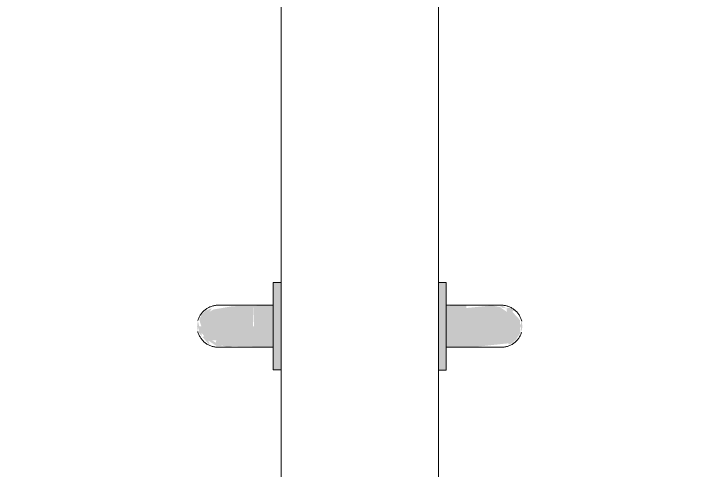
# Model space of a CAD drawing. Header units: inches. Extents: x 20478 to 36684, y -248 to 750.
# Drawn here: x 27482.56 to 27506.69, y 27.85 to 44.17 of the extents above; entities that cross this region are included whole.
import ezdxf

# ---------------------------------------------------------------- set-up
doc = ezdxf.new("R2010")
doc.units = ezdxf.units.IN
doc.header["$MEASUREMENT"] = 0
for name, color, linetype, lineweight in [('G-ANNO-TEXT', 231, 'Continuous', 9), ('I-WALL', 2, 'Continuous', 13), ('Q-SPCQ', 91, 'Continuous', 9)]:
    doc.layers.add(name, color=color, linetype=linetype, lineweight=lineweight)

# ---------------------------------------------------------------- blocks, each defined once
blk = doc.blocks.new('817_Grab_Bars - 8170-001240-25748-Elevation - South')
at = {"layer": 'Q-SPCQ'}
for points in [[(25349.421, 31.438), (25349.703, 31.438), (25349.703, 34.563), (25349.421, 34.563), (25349.421, 31.542)], [(25349.421, 33), (25349.421, 33.75), (25348.703, 33.724), (25348.737, 33)], [(25348.703, 32.25), (25349.421, 32.276), (25349.421, 33), (25348.703, 33), (25348.703, 32.276)]]:
    blk.add_hatch(color=9, dxfattribs=at).paths.add_polyline_path(points, flags=0)
h = blk.add_hatch(color=9, dxfattribs=at)
h.paths.add_polyline_path([(25348.703, 33), (25348.703, 33.724), (25347.98, 33.716), (25347.299, 33.601), (25347.149, 33.52), (25347.232, 33.644), (25346.999, 33.553), (25346.857, 33.416), (25346.782, 33.225), (25346.855, 33), (25348.476, 33)], flags=0)
h.paths.add_polyline_path([(25346.703, 33), (25346.779, 33), (25346.728, 33.194)], flags=0)
h = blk.add_hatch(color=9, dxfattribs=at)
h.paths.add_polyline_path([(25346.775, 33), (25346.703, 33), (25346.728, 32.806), (25346.772, 32.986)], flags=0)
h.paths.add_polyline_path([(25346.878, 32.604), (25346.861, 32.767), (25346.956, 32.642)], flags=0)
h.paths.add_polyline_path([(25347.806, 32.254), (25347.964, 32.293), (25348.703, 32.276), (25348.703, 33), (25346.775, 33), (25346.772, 32.764), (25347.098, 32.38), (25347.153, 32.378), (25347.098, 32.491), (25347.397, 32.293), (25347.623, 32.303)], flags=0)
h.paths.add_polyline_path([(25347.369, 32.413), (25347.228, 32.502), (25347.387, 32.491)], flags=0)
at = {"layer": 'Q-SPCQ', "color": 250}
for p, q in [((25349.703, 34.563), (25349.421, 34.563)), ((25349.421, 31.438), (25349.421, 34.563)), ((25349.421, 33.75), (25348.703, 33.75)), ((25348.703, 32.25), (25349.421, 32.25)), ((25349.421, 31.438), (25349.703, 31.438))]:
    blk.add_line(p, q, dxfattribs=at)
at = {"layer": 'Q-SPCQ', "color": 250, "flags": 128}
for points in [[(25346.732, 33.207), (25346.741, 33.236), (25346.751, 33.264), (25346.762, 33.292), (25346.774, 33.319), (25346.787, 33.346), (25346.802, 33.373), (25346.817, 33.398), (25346.834, 33.423), (25346.851, 33.448), (25346.87, 33.472), (25346.889, 33.495), (25346.909, 33.517), (25346.93, 33.538), (25346.952, 33.558), (25346.975, 33.578), (25346.998, 33.597), (25347.023, 33.614), (25347.047, 33.631), (25347.073, 33.647), (25347.099, 33.661), (25347.126, 33.675), (25347.153, 33.688), (25347.181, 33.699), (25347.209, 33.709), (25347.238, 33.719), (25347.267, 33.727), (25347.296, 33.733), (25347.325, 33.739), (25347.355, 33.744), (25347.385, 33.747), (25347.415, 33.749), (25347.445, 33.75), (25347.453, 33.75)], [(25347.453, 33.75), (25347.454, 33.75), (25347.457, 33.75), (25347.462, 33.75), (25347.469, 33.75), (25347.478, 33.75), (25347.489, 33.75), (25347.501, 33.75), (25347.516, 33.75), (25347.533, 33.75), (25347.551, 33.75), (25347.572, 33.75), (25347.594, 33.75), (25347.618, 33.75), (25347.644, 33.75), (25347.671, 33.75), (25347.7, 33.75), (25347.731, 33.75), (25347.763, 33.75), (25347.797, 33.75), (25347.832, 33.75), (25347.868, 33.75), (25347.906, 33.75), (25347.945, 33.75), (25347.986, 33.75), (25348.027, 33.75), (25348.07, 33.75), (25348.114, 33.75), (25348.158, 33.75), (25348.204, 33.75), (25348.25, 33.75), (25348.297, 33.75), (25348.344, 33.75), (25348.393, 33.75), (25348.441, 33.75), (25348.49, 33.75), (25348.54, 33.75), (25348.589, 33.75), (25348.639, 33.75), (25348.689, 33.75), (25348.703, 33.75)], [(25348.703, 33.75), (25348.653, 33.75), (25348.603, 33.75), (25348.553, 33.75), (25348.504, 33.75), (25348.454, 33.75), (25348.406, 33.75), (25348.357, 33.75), (25348.31, 33.75), (25348.262, 33.75), (25348.216, 33.75), (25348.17, 33.75), (25348.126, 33.75), (25348.082, 33.75), (25348.039, 33.75), (25347.997, 33.75), (25347.956, 33.75), (25347.917, 33.75), (25347.878, 33.75), (25347.842, 33.75), (25347.806, 33.75), (25347.772, 33.75), (25347.739, 33.75), (25347.708, 33.75), (25347.679, 33.75), (25347.651, 33.75), (25347.625, 33.75), (25347.6, 33.75), (25347.578, 33.75), (25347.557, 33.75), (25347.538, 33.75), (25347.52, 33.75), (25347.505, 33.75), (25347.492, 33.75), (25347.48, 33.75), (25347.471, 33.75), (25347.463, 33.75), (25347.458, 33.75), (25347.454, 33.75), (25347.453, 33.75)], [(25347.453, 32.25), (25347.423, 32.251), (25347.393, 32.252), (25347.363, 32.255), (25347.333, 32.26), (25347.304, 32.265), (25347.274, 32.271), (25347.245, 32.279), (25347.217, 32.288), (25347.189, 32.298), (25347.161, 32.309), (25347.133, 32.321), (25347.106, 32.335), (25347.08, 32.349), (25347.054, 32.365), (25347.029, 32.381), (25347.005, 32.398), (25346.981, 32.417), (25346.958, 32.436), (25346.936, 32.456), (25346.915, 32.477), (25346.894, 32.499), (25346.875, 32.522), (25346.856, 32.546), (25346.838, 32.57), (25346.822, 32.595), (25346.806, 32.62), (25346.791, 32.647), (25346.778, 32.673), (25346.765, 32.7), (25346.754, 32.728), (25346.743, 32.756), (25346.734, 32.785), (25346.726, 32.814)], [(25348.703, 32.25), (25348.653, 32.25), (25348.603, 32.25), (25348.553, 32.25), (25348.504, 32.25), (25348.454, 32.25), (25348.406, 32.25), (25348.357, 32.25), (25348.31, 32.25), (25348.262, 32.25), (25348.216, 32.25), (25348.17, 32.25), (25348.126, 32.25), (25348.082, 32.25), (25348.039, 32.25), (25347.997, 32.25), (25347.956, 32.25), (25347.917, 32.25), (25347.878, 32.25), (25347.842, 32.25), (25347.806, 32.25), (25347.772, 32.25), (25347.739, 32.25), (25347.708, 32.25), (25347.679, 32.25), (25347.651, 32.25), (25347.625, 32.25), (25347.6, 32.25), (25347.578, 32.25), (25347.557, 32.25), (25347.538, 32.25), (25347.52, 32.25), (25347.505, 32.25), (25347.492, 32.25), (25347.48, 32.25), (25347.471, 32.25), (25347.463, 32.25), (25347.458, 32.25), (25347.454, 32.25), (25347.453, 32.25)], [(25347.453, 32.25), (25347.454, 32.25), (25347.457, 32.25), (25347.462, 32.25), (25347.469, 32.25), (25347.478, 32.25), (25347.489, 32.25), (25347.501, 32.25), (25347.516, 32.25), (25347.533, 32.25), (25347.551, 32.25), (25347.572, 32.25), (25347.594, 32.25), (25347.618, 32.25), (25347.644, 32.25), (25347.671, 32.25), (25347.7, 32.25), (25347.731, 32.25), (25347.763, 32.25), (25347.797, 32.25), (25347.832, 32.25), (25347.868, 32.25), (25347.906, 32.25), (25347.945, 32.25), (25347.986, 32.25), (25348.027, 32.25), (25348.07, 32.25), (25348.114, 32.25), (25348.158, 32.25), (25348.204, 32.25), (25348.25, 32.25), (25348.297, 32.25), (25348.344, 32.25), (25348.393, 32.25), (25348.441, 32.25), (25348.49, 32.25), (25348.54, 32.25), (25348.589, 32.25), (25348.639, 32.25), (25348.689, 32.25), (25348.703, 32.25)]]:
    blk.add_lwpolyline(points, dxfattribs=at)
blk = doc.blocks.new('817_Grab_Bars - 8170-001240-V55-Elevation - South')
at = {"layer": 'Q-SPCQ'}
for points in [[(25355.609, 31.437), (25355.609, 34.562), (25355.328, 34.562), (25355.328, 31.437)], [(25355.609, 33), (25356.328, 33), (25356.328, 33.75), (25355.609, 33.724), (25355.609, 33.194)], [(25355.609, 32.25), (25356.328, 32.276), (25356.328, 33), (25355.609, 33), (25355.609, 32.276)]]:
    blk.add_hatch(color=9, dxfattribs=at).paths.add_polyline_path(points, flags=0)
h = blk.add_hatch(color=9, dxfattribs=at)
h.paths.add_polyline_path([(25358.252, 33), (25358.328, 33), (25358.302, 33.194)], flags=0)
h.paths.add_polyline_path([(25356.71, 33), (25358.252, 33), (25358.242, 33.22), (25357.965, 33.52), (25358.041, 33.563), (25357.866, 33.665), (25357.767, 33.635), (25357.618, 33.721), (25357.501, 33.689), (25357.243, 33.742), (25356.328, 33.65), (25356.328, 33)], flags=0)
h.paths.add_polyline_path([(25357.775, 33.516), (25357.519, 33.686), (25357.767, 33.635)], flags=0)
h = blk.add_hatch(color=9, dxfattribs=at)
h.paths.add_polyline_path([(25358.255, 33), (25358.302, 32.806), (25358.328, 33), (25358.258, 33)], flags=0)
h.paths.add_polyline_path([(25356.668, 32.266), (25357.818, 32.39), (25357.867, 32.355), (25357.933, 32.38), (25358.102, 32.531), (25358.258, 32.764), (25358.242, 33), (25356.328, 33), (25356.328, 32.276)], flags=0)
at = {"layer": 'Q-SPCQ', "color": 250}
for p, q in [((25355.609, 34.562), (25355.328, 34.562)), ((25355.609, 34.562), (25355.609, 31.437)), ((25356.328, 33.75), (25355.609, 33.75)), ((25355.609, 32.25), (25356.328, 32.25)), ((25355.328, 31.437), (25355.609, 31.437))]:
    blk.add_line(p, q, dxfattribs=at)
at = {"layer": 'Q-SPCQ', "color": 250, "flags": 128}
for points in [[(25357.578, 33.75), (25357.577, 33.75), (25357.574, 33.75), (25357.569, 33.75), (25357.562, 33.75), (25357.553, 33.75), (25357.542, 33.75), (25357.529, 33.75), (25357.514, 33.75), (25357.498, 33.75), (25357.479, 33.75), (25357.459, 33.75), (25357.436, 33.75), (25357.412, 33.75), (25357.387, 33.75), (25357.359, 33.75), (25357.33, 33.75), (25357.3, 33.75), (25357.267, 33.75), (25357.234, 33.75), (25357.199, 33.75), (25357.162, 33.75), (25357.124, 33.75), (25357.085, 33.75), (25357.045, 33.75), (25357.003, 33.75), (25356.961, 33.75), (25356.917, 33.75), (25356.872, 33.75), (25356.827, 33.75), (25356.781, 33.75), (25356.734, 33.75), (25356.686, 33.75), (25356.638, 33.75), (25356.589, 33.75), (25356.54, 33.75), (25356.491, 33.75), (25356.441, 33.75), (25356.391, 33.75), (25356.341, 33.75), (25356.328, 33.75)], [(25356.328, 33.75), (25356.378, 33.75), (25356.428, 33.75), (25356.477, 33.75), (25356.527, 33.75), (25356.576, 33.75), (25356.625, 33.75), (25356.673, 33.75), (25356.721, 33.75), (25356.768, 33.75), (25356.814, 33.75), (25356.86, 33.75), (25356.905, 33.75), (25356.949, 33.75), (25356.992, 33.75), (25357.034, 33.75), (25357.074, 33.75), (25357.114, 33.75), (25357.152, 33.75), (25357.189, 33.75), (25357.224, 33.75), (25357.259, 33.75), (25357.291, 33.75), (25357.322, 33.75), (25357.352, 33.75), (25357.38, 33.75), (25357.406, 33.75), (25357.43, 33.75), (25357.453, 33.75), (25357.474, 33.75), (25357.493, 33.75), (25357.51, 33.75), (25357.525, 33.75), (25357.539, 33.75), (25357.55, 33.75), (25357.56, 33.75), (25357.567, 33.75), (25357.573, 33.75), (25357.576, 33.75), (25357.578, 33.75)], [(25357.578, 33.75), (25357.608, 33.749), (25357.638, 33.748), (25357.668, 33.745), (25357.697, 33.74), (25357.727, 33.735), (25357.756, 33.729), (25357.785, 33.721), (25357.814, 33.712), (25357.842, 33.702), (25357.87, 33.691), (25357.897, 33.679), (25357.924, 33.665), (25357.95, 33.651), (25357.976, 33.635), (25358.001, 33.619), (25358.026, 33.602), (25358.049, 33.583), (25358.072, 33.564), (25358.094, 33.544), (25358.116, 33.523), (25358.136, 33.501), (25358.156, 33.478), (25358.174, 33.454), (25358.192, 33.43), (25358.209, 33.405), (25358.225, 33.38), (25358.239, 33.353), (25358.253, 33.327), (25358.265, 33.3), (25358.277, 33.272), (25358.287, 33.244), (25358.296, 33.215), (25358.304, 33.186)], [(25358.299, 32.793), (25358.29, 32.764), (25358.28, 32.736), (25358.269, 32.708), (25358.256, 32.681), (25358.243, 32.654), (25358.229, 32.627), (25358.213, 32.602), (25358.197, 32.577), (25358.179, 32.552), (25358.161, 32.528), (25358.142, 32.505), (25358.121, 32.483), (25358.1, 32.462), (25358.078, 32.442), (25358.056, 32.422), (25358.032, 32.403), (25358.008, 32.386), (25357.983, 32.369), (25357.957, 32.353), (25357.931, 32.339), (25357.904, 32.325), (25357.877, 32.312), (25357.849, 32.301), (25357.821, 32.291), (25357.793, 32.281), (25357.764, 32.273), (25357.735, 32.267), (25357.705, 32.261), (25357.676, 32.256), (25357.646, 32.253), (25357.616, 32.251), (25357.586, 32.25), (25357.578, 32.25)], [(25356.328, 32.25), (25356.378, 32.25), (25356.428, 32.25), (25356.477, 32.25), (25356.527, 32.25), (25356.576, 32.25), (25356.625, 32.25), (25356.673, 32.25), (25356.721, 32.25), (25356.768, 32.25), (25356.814, 32.25), (25356.86, 32.25), (25356.905, 32.25), (25356.949, 32.25), (25356.992, 32.25), (25357.034, 32.25), (25357.074, 32.25), (25357.114, 32.25), (25357.152, 32.25), (25357.189, 32.25), (25357.224, 32.25), (25357.259, 32.25), (25357.291, 32.25), (25357.322, 32.25), (25357.352, 32.25), (25357.38, 32.25), (25357.406, 32.25), (25357.43, 32.25), (25357.453, 32.25), (25357.474, 32.25), (25357.493, 32.25), (25357.51, 32.25), (25357.525, 32.25), (25357.539, 32.25), (25357.55, 32.25), (25357.56, 32.25), (25357.567, 32.25), (25357.573, 32.25), (25357.576, 32.25), (25357.578, 32.25)], [(25357.578, 32.25), (25357.577, 32.25), (25357.574, 32.25), (25357.569, 32.25), (25357.562, 32.25), (25357.553, 32.25), (25357.542, 32.25), (25357.529, 32.25), (25357.514, 32.25), (25357.498, 32.25), (25357.479, 32.25), (25357.459, 32.25), (25357.436, 32.25), (25357.412, 32.25), (25357.387, 32.25), (25357.359, 32.25), (25357.33, 32.25), (25357.3, 32.25), (25357.267, 32.25), (25357.234, 32.25), (25357.199, 32.25), (25357.162, 32.25), (25357.124, 32.25), (25357.085, 32.25), (25357.045, 32.25), (25357.003, 32.25), (25356.961, 32.25), (25356.917, 32.25), (25356.872, 32.25), (25356.827, 32.25), (25356.781, 32.25), (25356.734, 32.25), (25356.686, 32.25), (25356.638, 32.25), (25356.589, 32.25), (25356.54, 32.25), (25356.491, 32.25), (25356.441, 32.25), (25356.391, 32.25), (25356.341, 32.25), (25356.328, 32.25)]]:
    blk.add_lwpolyline(points, dxfattribs=at)
blk = doc.blocks.new('Locker Rooms and Restrooms_rvt-2-Elevation - South')
at = {"layer": 'I-WALL', "color": 130}
for p, q in [((25558.953, 2.244), (25558.953, 48.268)), ((25564.578, 48.268), (25564.578, 2.244))]:
    blk.add_line(p, q, dxfattribs=at)
at = {"color": 250, "lineweight": 9}
for name in ['817_Grab_Bars - 8170-001240-25748-Elevation - South', '817_Grab_Bars - 8170-001240-V55-Elevation - South']:
    blk.add_blockref(name, (209.25, 0), dxfattribs=at)

msp = doc.modelspace()

# ---------------------------------------------------------------- linework, layer by layer
at = {"layer": 'G-ANNO-TEXT', "color": 145}
msp.add_arc((27963.3916, 425.57425), 627.26601, 197.19941499, 270, dxfattribs=at)

# ---------------------------------------------------------------- block references
at = {"color": 250, "lineweight": 5}
msp.add_blockref('Locker Rooms and Restrooms_rvt-2-Elevation - South', (1933.17007, 0), dxfattribs=at)

doc.saveas('drawing.dxf')
